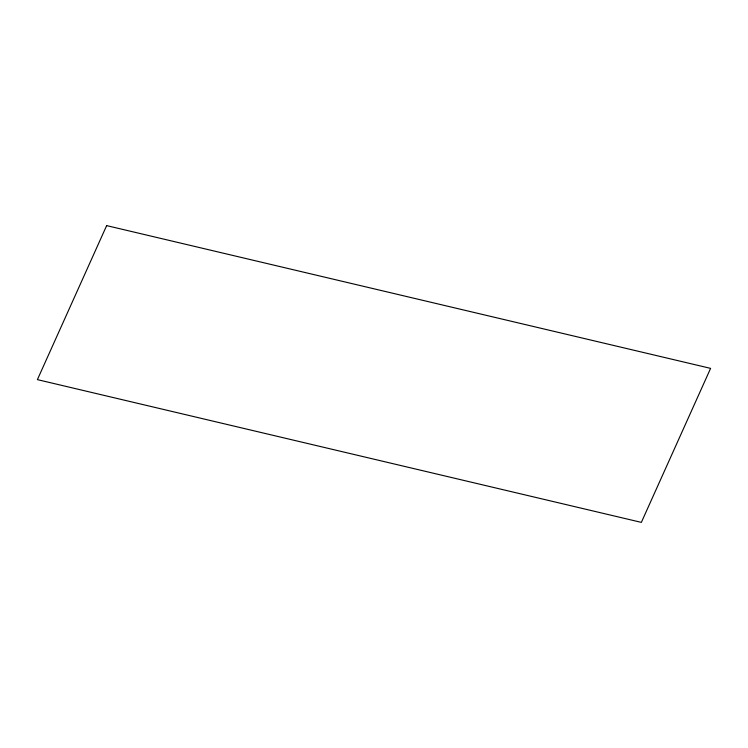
<?xml version="1.0" encoding="UTF-8"?>
<svg xmlns="http://www.w3.org/2000/svg" width="748" height="748" viewBox="0 0 748 748"><rect width="100%" height="100%" fill="white"/><g stroke="black" fill="none" stroke-linecap="round" stroke-linejoin="round"><path stroke-width="1.12" d="M106.646 225.616L37.4 379.629L641.354 522.385L710.6 368.371L106.646 225.616"/></g></svg>
